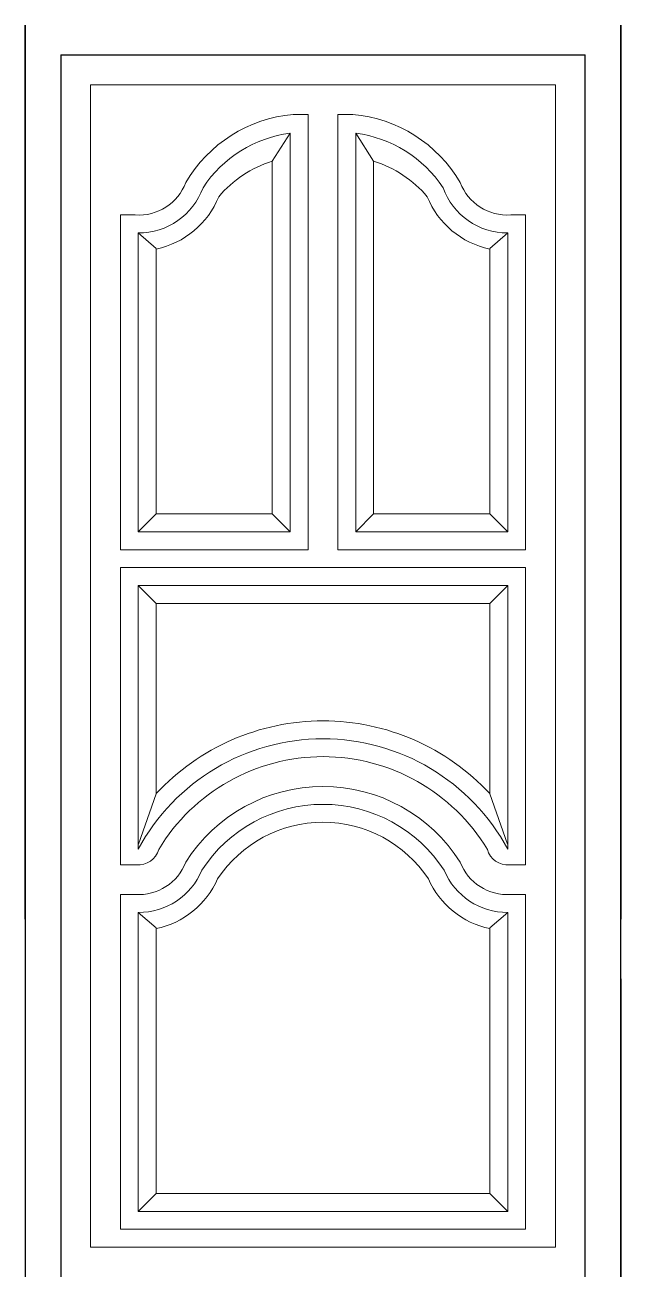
# Model space of a CAD drawing. Header units: inches. Extents: x -2903 to 3367, y -161 to 1064.
# Drawn here: x 198.068 to 199.068, y 328.05 to 330.15 of the extents above; entities that cross this region are included whole.
import ezdxf

# ---------------------------------------------------------------- set-up
doc = ezdxf.new("R2010")
doc.units = ezdxf.units.IN
doc.header["$MEASUREMENT"] = 0
doc.layers.add('ELEVATION', color=7, linetype='Continuous', lineweight=25)

msp = doc.modelspace()

# ---------------------------------------------------------------- linework, layer by layer
for p, q in [((198.0677, 330.08), (198.0677, 330.15)), ((198.0677, 330.15), (198.0677, 328.65)), ((198.0677, 328.65), (198.0677, 330.15)), ((199.0677, 328.05), (199.0677, 330.15)), ((199.0677, 330.15), (199.0677, 328.65)), ((198.0677, 328.65), (198.0677, 328.05)), ((199.0677, 328.55), (199.0677, 328.05))]:
    msp.add_line(p, q)
at = {"color": 0, "lineweight": 13}
for p, q in [((198.1777, 330.05), (198.9577, 330.05)), ((198.1777, 330.05), (198.1777, 328.1)), ((198.9577, 328.1), (198.9577, 330.05)), ((198.2277, 329.2399), (198.9077, 329.2399)), ((198.2277, 329.2399), (198.2277, 328.7416)), ((198.9077, 329.2399), (198.9077, 328.7416)), ((198.2548, 328.7416), (198.2277, 328.7416)), ((198.8807, 328.7416), (198.9077, 328.7416)), ((198.2527, 328.6916), (198.2277, 328.6916)), ((198.2277, 328.6916), (198.2277, 328.13)), ((198.8827, 328.6916), (198.9077, 328.6916)), ((198.9077, 328.6916), (198.9077, 328.13)), ((198.2277, 328.13), (198.9077, 328.13)), ((198.1777, 328.1), (198.9577, 328.1))]:
    msp.add_line(p, q, dxfattribs=at)
at = {"color": 0, "lineweight": 9}
for p, q in [((198.4827, 329.9218), (198.5127, 329.9686)), ((198.6527, 329.9218), (198.6227, 329.9686)), ((198.2877, 329.7754), (198.2577, 329.8013)), ((198.8477, 329.7754), (198.8777, 329.8013)), ((198.2577, 329.2999), (198.2877, 329.3299)), ((198.5127, 329.2999), (198.4827, 329.3299)), ((198.6227, 329.2999), (198.6527, 329.3299)), ((198.8777, 329.2999), (198.8477, 329.3299)), ((198.2577, 329.2099), (198.2877, 329.1799)), ((198.2577, 329.2099), (198.8777, 329.2099)), ((198.2577, 328.7678), (198.2577, 329.2099)), ((198.8477, 329.1799), (198.8777, 329.2099)), ((198.8777, 328.7678), (198.8777, 329.2099)), ((198.2877, 328.8607), (198.2584, 328.7761)), ((198.8477, 328.8607), (198.8771, 328.7761)), ((198.2877, 328.6355), (198.2577, 328.6614)), ((198.2577, 328.6614), (198.2577, 328.16)), ((198.8477, 328.6355), (198.8777, 328.6614)), ((198.8777, 328.6614), (198.8777, 328.16)), ((198.2577, 328.16), (198.2877, 328.19)), ((198.8777, 328.16), (198.8477, 328.19)), ((198.2577, 328.16), (198.8777, 328.16))]:
    msp.add_line(p, q, dxfattribs=at)
at = {"color": 0, "lineweight": 5}
for p, q in [((198.2877, 329.1799), (198.8477, 329.1799)), ((198.2877, 328.8607), (198.2877, 329.1799)), ((198.8477, 328.8607), (198.8477, 329.1799)), ((198.2877, 328.6344), (198.2877, 328.19)), ((198.8477, 328.6344), (198.8477, 328.19)), ((198.8477, 328.19), (198.2877, 328.19))]:
    msp.add_line(p, q, dxfattribs=at)
at = {"color": 0, "lineweight": 13}
for points in [[(198.5427, 330), (198.5177, 330, 0.244103), (198.3376, 329.8858, -0.329608), (198.2527, 329.8314), (198.2277, 329.8314), (198.2277, 329.2699), (198.5427, 329.2699)], [(198.5927, 330), (198.6177, 330, -0.244103), (198.7979, 329.8858, 0.329608), (198.8827, 329.8314), (198.9077, 329.8314), (198.9077, 329.2699), (198.5927, 329.2699)]]:
    msp.add_lwpolyline(points, format="xyb", close=True, dxfattribs=at)
at = {"color": 0, "lineweight": 9}
for points in [[(198.5127, 329.9686, 0.217079), (198.3664, 329.8772, -0.318019), (198.2577, 329.8013), (198.2577, 329.2999), (198.5127, 329.2999)], [(198.6227, 329.9686, -0.217079), (198.7691, 329.8772, 0.318019), (198.8777, 329.8013), (198.8777, 329.2999), (198.6227, 329.2999)]]:
    msp.add_lwpolyline(points, format="xyb", close=True, dxfattribs=at)
at = {"color": 0, "lineweight": 5}
for points in [[(198.4827, 329.9218, 0.141613), (198.3927, 329.8621, -0.251338), (198.2877, 329.7743), (198.2877, 329.3299), (198.4827, 329.3299)], [(198.6527, 329.9218, -0.141613), (198.7427, 329.8621, 0.251338), (198.8477, 329.7743), (198.8477, 329.3299), (198.6527, 329.3299)]]:
    msp.add_lwpolyline(points, format="xyb", close=True, dxfattribs=at)
at = {"color": 0, "lineweight": 13}
msp.add_lwpolyline([(198.8807, 328.7416, -0.370122), (198.8435, 328.7673, 0.564074), (198.292, 328.7673, -0.370122), (198.2548, 328.7416)], format="xyb", dxfattribs=at)
at = {"color": 0, "lineweight": 5}
for centre, radius, start, end in [((198.5677, 328.6006), 0.3822, 42.8927, 137.1073), ((198.5677, 328.6006), 0.2122, 33.5704, 146.4296), ((198.2584, 328.7761), 0.1447, 281.6915, 336.3057), ((198.8771, 328.7761), 0.1447, 203.6943, 258.3085)]:
    msp.add_arc(centre, radius, start, end, dxfattribs=at)
at = {"color": 0, "lineweight": 9}
for centre, radius, start, end in [((198.5677, 328.6006), 0.3522, 28.3312, 151.6688), ((198.5677, 328.6006), 0.2422, 32.9013, 147.0987), ((198.2584, 328.7761), 0.1147, 269.6653, 337.4826), ((198.8771, 328.7761), 0.1147, 202.5174, 270.3347)]:
    msp.add_arc(centre, radius, start, end, dxfattribs=at)
at = {"color": 0, "lineweight": 13}
for centre, radius, start, end in [((198.5677, 328.6006), 0.2722, 32.2673, 147.7327), ((198.2584, 328.7761), 0.0847, 266.1631, 339.1337), ((198.8771, 328.7761), 0.0847, 200.8663, 273.8369)]:
    msp.add_arc(centre, radius, start, end, dxfattribs=at)
at = {"layer": 'ELEVATION', "color": 0}
for p, q in [((198.1277, 330.1), (198.1277, 328.05)), ((198.1277, 330.1), (199.0077, 330.1)), ((199.0077, 328.05), (199.0077, 330.1)), ((198.0677, 328.65), (198.0677, 328.05)), ((199.0677, 328.05), (199.0677, 328.65))]:
    msp.add_line(p, q, dxfattribs=at)

doc.saveas('drawing.dxf')
